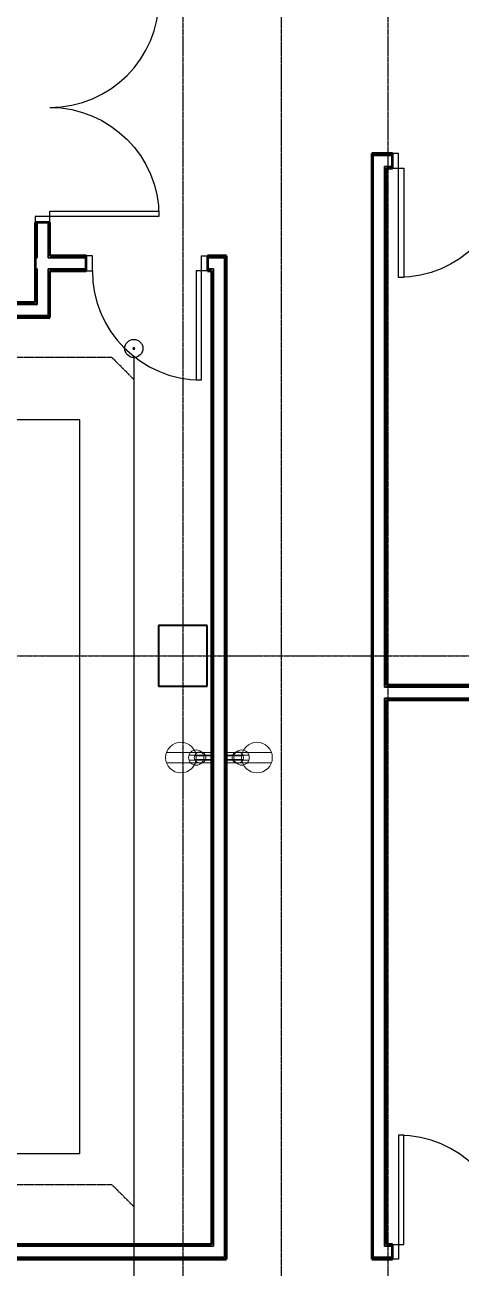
# Model space of a CAD drawing. Header units: inches. Extents: x 0 to 11244, y -13 to 5829.
# Drawn here: x 3697.1 to 3841.2, y 5139.7 to 5549.7 of the extents above; entities that cross this region are included whole.
import ezdxf
from ezdxf import colors
from ezdxf.entities.mleader import LeaderData, LeaderLine
from ezdxf.math import Vec2, Vec3

# ---------------------------------------------------------------- set-up
doc = ezdxf.new("R2010")
doc.units = ezdxf.units.IN
doc.header["$LTSCALE"] = 0.375
doc.header["$MEASUREMENT"] = 0
for name, pattern in [('DASHDOT', [1, 0.5, -0.25, 0, -0.25]), ('PHANTOM2', [1.25, 0.625, -0.125, 0.125, -0.125, 0.125, -0.125]), ('UPIPINGX2', [1.75, 1.5, -0.25])]:
    doc.linetypes.add(name, pattern=pattern)
for name, color, linetype in [('A-Col-Grid', 8, 'PHANTOM2'), ('A-Door', 8, 'Continuous'), ('G-ANNO-REFR-N', 8, 'Continuous'), ('P-SANR-PIPU-N', 201, 'UPIPINGX2'), ('P-SANR-PIPU-N @ 64', 201, 'UPIPINGX2')]:
    doc.layers.add(name, color=color, linetype=linetype)
for name, color, linetype, lineweight in [('A-Wall', 3, 'Continuous', 50), ('E-Wall-Powr', 8, 'Continuous', 18), ('E-Wall-Powr @ 24', 8, 'Continuous', 18), ('E-Wall-Powr @ 32', 8, 'Continuous', 18), ('E-Wall-Powr @ 64', 8, 'Continuous', 18), ('P-Flor-Fixt', 8, 'Continuous', 25), ('S-Cols', 8, 'Continuous', 35)]:
    doc.layers.add(name, color=color, linetype=linetype, lineweight=lineweight)
doc.styles.add("3-32'' Notes", font='ARIALN.TTF', dxfattribs={"height": 0.09375})
doc.styles.add('TPDE', font='architxt.shx', dxfattribs={"width": 0.75, "height": 0.09375})
pattern_1 = [(360, (-3428.9355, -5710.221), (0.06, 6), [0.06, -6]), (10, (-3427.0155, -5710.101), (-0.9828006, 5.9192654), [0.06, -6]), (20, (-3428.0955, -5708.781), (-1.9957393, 5.658677), [0.06, -6]), (30, (-3426.7755, -5707.821), (-2.9480385, 5.2261524), [0.06, -6]), (40, (-3428.3355, -5707.461), (-3.810763, 4.634834), [0.06, -6]), (50, (-3427.8555, -5706.021), (-4.5576994, 3.9026883), [0.06, -6]), (60, (-3428.6955, -5704.941), (-5.1661524, 3.0519615), [0.06, -6]), (70, (-3426.7755, -5705.061), (-5.6176345, 2.1085024), [0.06, -6]), (80, (-3425.3355, -5704.821), (-5.8984276, 1.1009775), [0.06, -6]), (90, (-3424.6155, -5706.261), (-6, 0.06), [0.06, -6]), (100, (-3423.4155, -5706.381), (-5.9192654, -0.9828006), [0.06, -6]), (110, (-3423.4155, -5708.541), (-5.658677, -1.9957393), [0.06, -6]), (120, (-3424.4955, -5709.261), (-5.2261524, -2.9480385), [0.06, -6]), (130, (-3426.1755, -5708.901), (-4.634834, -3.810763), [0.06, -6]), (140, (-3425.0955, -5707.821), (-3.9026883, -4.5576994), [0.06, -6]), (150, (-3426.1755, -5706.741), (-3.0519615, -5.1661524), [0.06, -6]), (160, (-3423.6555, -5710.101), (-2.1085024, -5.6176345), [0.06, -6])]
pattern_2 = [(360, (-3428.9355, -5710.221), (0.06, 6), [0.06, -6]), (10, (-3427.0155, -5710.101), (-0.9828006, 5.9192654), [0.06, -6]), (20, (-3428.0955, -5708.781), (-1.9957393, 5.658677), [0.06, -6]), (30, (-3426.7755, -5707.821), (-2.9480385, 5.2261524), [0.06, -6]), (40, (-3428.3355, -5707.461), (-3.810763, 4.634834), [0.06, -6]), (50, (-3427.8555, -5706.021), (-4.5576994, 3.9026883), [0.06, -6]), (60, (-3428.6955, -5704.941), (-5.1661524, 3.0519615), [0.06, -6]), (70, (-3426.7755, -5705.061), (-5.6176345, 2.1085024), [0.06, -6]), (80, (-3425.3355, -5704.821), (-5.8984276, 1.1009775), [0.06, -6]), (90, (-3424.6155, -5706.261), (-6, 0.06), [0.06, -6]), (100, (-3423.4155, -5706.381), (-5.9192654, -0.9828006), [0.06, -6]), (110, (-3423.4155, -5708.541), (-5.658677, -1.9957393), [0.06, -6]), (120, (-3424.4955, -5709.261), (-5.2261524, -2.9480385), [0.06, -6]), (130, (-3426.1755, -5708.901), (-4.634834, -3.810763), [0.06, -6]), (140, (-3425.0955, -5707.821), (-3.9026883, -4.5576994), [0.06, -6]), (150, (-3426.1755, -5706.741), (-3.0519615, -5.1661524), [0.06, -6]), (160, (-3423.6555, -5710.101), (-2.1085024, -5.6176345), [0.06, -6])]
pattern_3 = [(360, (-3428.9355, -5710.221), (0.06, 6), [0.06, -6]), (10, (-3427.0155, -5710.101), (-0.9828006, 5.9192654), [0.06, -6]), (20, (-3428.0955, -5708.781), (-1.9957393, 5.658677), [0.06, -6]), (30, (-3426.7755, -5707.821), (-2.9480385, 5.2261524), [0.06, -6]), (40, (-3428.3355, -5707.461), (-3.810763, 4.634834), [0.06, -6]), (50, (-3427.8555, -5706.021), (-4.5576994, 3.9026883), [0.06, -6]), (60, (-3428.6955, -5704.941), (-5.1661524, 3.0519615), [0.06, -6]), (70, (-3426.7755, -5705.061), (-5.6176345, 2.1085024), [0.06, -6]), (80, (-3425.3355, -5704.821), (-5.8984276, 1.1009775), [0.06, -6]), (90, (-3424.6155, -5706.261), (-6, 0.06), [0.06, -6]), (100, (-3423.4155, -5706.381), (-5.9192654, -0.9828006), [0.06, -6]), (110, (-3423.4155, -5708.541), (-5.658677, -1.9957393), [0.06, -6]), (120, (-3424.4955, -5709.261), (-5.2261524, -2.9480385), [0.06, -6]), (130, (-3426.1755, -5708.901), (-4.634834, -3.810763), [0.06, -6]), (140, (-3425.0955, -5707.821), (-3.9026883, -4.5576994), [0.06, -6]), (150, (-3426.1755, -5706.741), (-3.0519615, -5.1661524), [0.06, -6]), (160, (-3423.6555, -5710.101), (-2.1085024, -5.6176345), [0.06, -6])]
pattern_4 = [(1e-14, (-3428.9355, -5710.221), (0.06, 6), [0.06, -6]), (10, (-3427.0155, -5710.101), (-0.9828006, 5.9192654), [0.06, -6]), (20, (-3428.0955, -5708.781), (-1.9957393, 5.658677), [0.06, -6]), (30, (-3426.7755, -5707.821), (-2.9480385, 5.2261524), [0.06, -6]), (40, (-3428.3355, -5707.461), (-3.810763, 4.634834), [0.06, -6]), (50, (-3427.8555, -5706.021), (-4.5576994, 3.9026883), [0.06, -6]), (60, (-3428.6955, -5704.941), (-5.1661524, 3.0519615), [0.06, -6]), (70, (-3426.7755, -5705.061), (-5.6176345, 2.1085024), [0.06, -6]), (80, (-3425.3355, -5704.821), (-5.8984276, 1.1009775), [0.06, -6]), (90, (-3424.6155, -5706.261), (-6, 0.06), [0.06, -6]), (100, (-3423.4155, -5706.381), (-5.9192654, -0.9828006), [0.06, -6]), (110, (-3423.4155, -5708.541), (-5.658677, -1.9957393), [0.06, -6]), (120, (-3424.4955, -5709.261), (-5.2261524, -2.9480385), [0.06, -6]), (130, (-3426.1755, -5708.901), (-4.634834, -3.810763), [0.06, -6]), (140, (-3425.0955, -5707.821), (-3.9026883, -4.5576994), [0.06, -6]), (150, (-3426.1755, -5706.741), (-3.0519615, -5.1661524), [0.06, -6]), (160, (-3423.6555, -5710.101), (-2.1085024, -5.6176345), [0.06, -6])]
pattern_5 = [(360, (-3428.9355, -5710.221), (0.06, 6), [0.06, -6]), (10, (-3427.0155, -5710.101), (-0.9828006, 5.9192654), [0.06, -6]), (20, (-3428.0955, -5708.781), (-1.9957393, 5.658677), [0.06, -6]), (30, (-3426.7755, -5707.821), (-2.9480385, 5.2261524), [0.06, -6]), (40, (-3428.3355, -5707.461), (-3.810763, 4.634834), [0.06, -6]), (50, (-3427.8555, -5706.021), (-4.5576994, 3.9026883), [0.06, -6]), (60, (-3428.6955, -5704.941), (-5.1661524, 3.0519615), [0.06, -6]), (70, (-3426.7755, -5705.061), (-5.6176345, 2.1085024), [0.06, -6]), (80, (-3425.3355, -5704.821), (-5.8984276, 1.1009775), [0.06, -6]), (90, (-3424.6155, -5706.261), (-6, 0.06), [0.06, -6]), (100, (-3423.4155, -5706.381), (-5.9192654, -0.9828006), [0.06, -6]), (110, (-3423.4155, -5708.541), (-5.658677, -1.9957393), [0.06, -6]), (120, (-3424.4955, -5709.261), (-5.2261524, -2.9480385), [0.06, -6]), (130, (-3426.1755, -5708.901), (-4.634834, -3.810763), [0.06, -6]), (140, (-3425.0955, -5707.821), (-3.9026883, -4.5576994), [0.06, -6]), (150, (-3426.1755, -5706.741), (-3.0519615, -5.1661524), [0.06, -6]), (160, (-3423.6555, -5710.101), (-2.1085024, -5.6176345), [0.06, -6])]

# ---------------------------------------------------------------- blocks, each defined once
blk = doc.blocks.new('Cleanout Deck Plate')
h = blk.add_hatch(color=256)
h.dxf.hatch_style = 1
h.paths.add_polyline_path([(-0.0052, 0, 1), (0.0052, 0, 1)])
at = {"linetype": 'ByBlock'}
blk.add_circle((0, 0), 0.0469, dxfattribs=at)
for start, end in [(0, 180), (180, 0)]:
    blk.add_arc((0, 0), 0.00521, start, end, dxfattribs=at)
blk = doc.blocks.new('*U436')
at = {"linetype": 'ByBlock', "lineweight": -2}
for p, q in [((0.2328, 0.0263), (0, 0.0263)), ((0.2328, -0.0263), (0, -0.0263))]:
    blk.add_line(p, q, dxfattribs=at)
blk.add_circle((0.1582, 0), 0.0791, dxfattribs=at)
at = {"linetype": 'ByBlock', "lineweight": -2, "style": 'TPDE', "width": 0.75}
blk.add_attdef('TYPE', (0.2901, 0.0453), '', height=0.0938, dxfattribs=at)
blk = doc.blocks.new('*U485')
at = {"layer": 'E-Wall-Powr @ 24', "xscale": -24, "yscale": 24, "zscale": 24, "rotation": 180}
blk.add_blockref('*U436', (3763.66, 5308.05), dxfattribs=at)
at = {"layer": 'E-Wall-Powr @ 32', "xscale": -32, "yscale": 32, "zscale": 32, "rotation": 180}
blk.add_blockref('*U436', (3763.66, 5308.05), dxfattribs=at)
at = {"layer": 'E-Wall-Powr @ 64', "xscale": -64, "yscale": 64, "zscale": 64, "rotation": 180}
blk.add_blockref('*U436', (3763.66, 5308.05), dxfattribs=at)
blk = doc.blocks.new('*U496')
at = {"layer": 'E-Wall-Powr @ 24', "xscale": 24.00000000000001, "yscale": 24.00000000000001, "zscale": 24.00000000000001, "rotation": 179.9999999999999}
blk.add_blockref('*U436', (3758.79, 5308.05), dxfattribs=at)
at = {"layer": 'E-Wall-Powr @ 32', "xscale": 32.00000000000001, "yscale": 32.00000000000001, "zscale": 32.00000000000001, "rotation": 179.9999999999999}
blk.add_blockref('*U436', (3758.79, 5308.05), dxfattribs=at)
at = {"layer": 'E-Wall-Powr @ 64', "xscale": 64.00000000000003, "yscale": 64.00000000000003, "zscale": 64.00000000000003, "rotation": 179.9999999999999}
blk.add_blockref('*U436', (3758.79, 5308.05), dxfattribs=at)
blk = doc.blocks.new('T23120-00_Cellar PS Layout')
at = {"layer": 'E-Wall-Powr', "linetype": 'DASHDOT'}
for name in ['*U496', '*U485']:
    blk.add_blockref(name, (0, 0), dxfattribs=at)
blk = doc.blocks.new('A$C7a236a31')
at = {"layer": 'A-Wall', "linetype": 'Continuous', "lineweight": 18}
h = blk.add_hatch(dxfattribs=at)
h.set_pattern_fill('GENERAL_TEXTURE', color=8, scale=6, style=0, pattern_type=2)
h.set_pattern_definition(pattern_5)
h.paths.add_polyline_path([(271.36, -252.24), (271.99, -252.86), (271.99, -241.1), (271.36, -241.72)], flags=0)
h.paths.add_polyline_path([(271.36, -236.85), (271.99, -237.47), (271.99, -225.85), (271.36, -225.85)], flags=0)
h.paths.add_polyline_path([(271.37, -149.85), (271.99, -149.85), (271.99, -138.18), (271.37, -138.8)], flags=0)
h = blk.add_hatch(dxfattribs=at)
h.set_pattern_fill('GENERAL_TEXTURE', color=8, scale=6, style=0, pattern_type=2)
h.set_pattern_definition(pattern_5)
h.paths.add_polyline_path([(276.24, -257.11), (276.24, -241.72), (275.61, -241.1), (275.61, -256.49)], flags=0)
h.paths.add_polyline_path([(276.24, -236.85), (276.24, -225.85), (275.61, -225.85), (275.61, -237.47)], flags=0)
h.paths.add_polyline_path([(275.62, -149.85), (276.24, -149.85), (276.24, -138.8), (275.62, -138.18)], flags=0)
h = blk.add_hatch(dxfattribs=at)
h.set_pattern_fill('GENERAL_TEXTURE', color=8, scale=6, style=0, pattern_type=2)
h.set_pattern_definition(pattern_3)
h.paths.add_polyline_path([(382.49, -567.72), (383.11, -567.1), (383.11, -383.28), (382.49, -383.28)], flags=0)
h.paths.add_polyline_path([(382.49, -383.28), (383.11, -383.28), (383.11, -203.68), (382.49, -203.05)], flags=0)
h = blk.add_hatch(dxfattribs=at)
h.set_pattern_fill('GENERAL_TEXTURE', color=8, scale=6, style=0, pattern_type=2)
h.set_pattern_definition(pattern_1)
h.paths.add_polyline_path([(592.94, -203.68), (593.2, -203.05), (553, -203.05), (553, -203.68)], flags=0)
h.paths.add_polyline_path([(513, -203.68), (513, -203.05), (506.13, -203.05), (506.13, -203.68)], flags=0)
h.paths.add_polyline_path([(506.13, -203.05), (429.36, -203.05), (429.36, -203.68), (506.13, -203.68)], flags=0)
h.paths.add_polyline_path([(389.36, -203.68), (389.36, -203.05), (382.49, -203.05), (383.11, -203.68)], flags=0)
h = blk.add_hatch(dxfattribs=at)
h.set_pattern_fill('GENERAL_TEXTURE', color=8, scale=6, style=0, pattern_type=2)
h.set_pattern_definition(pattern_3)
h.paths.add_polyline_path([(386.74, -563.47), (387.36, -562.85), (387.36, -383.28), (386.74, -382.65)], flags=0)
h.paths.add_polyline_path([(387.36, -378.4), (387.36, -207.93), (386.74, -207.3), (386.74, -379.03)], flags=0)
h = blk.add_hatch(dxfattribs=at)
h.set_pattern_fill('GENERAL_TEXTURE', color=8, scale=6, style=0, pattern_type=2)
h.set_pattern_definition(pattern_1)
h.paths.add_polyline_path([(591.18, -207.93), (591.44, -207.3), (553, -207.3), (553, -207.93)], flags=0)
h.paths.add_polyline_path([(513, -207.93), (513, -207.3), (510.38, -207.3), (511, -207.93)], flags=0)
h.paths.add_polyline_path([(506.13, -207.93), (506.75, -207.3), (429.36, -207.3), (429.36, -207.93)], flags=0)
h.paths.add_polyline_path([(389.36, -207.93), (389.36, -207.3), (386.74, -207.3), (387.36, -207.93)], flags=0)
h = blk.add_hatch(dxfattribs=at)
h.set_pattern_fill('GENERAL_TEXTURE', color=8, scale=6, style=0, pattern_type=2)
h.set_pattern_definition(pattern_1)
h.paths.add_polyline_path([(334.49, -236.85), (328.24, -236.85), (328.24, -237.47), (333.86, -237.47)], flags=0)
h.paths.add_polyline_path([(288.24, -237.47), (288.24, -236.85), (276.24, -236.85), (275.61, -237.47)], flags=0)
h.paths.add_polyline_path([(271.36, -236.85), (271.36, -236.85), (271.36, -237.47), (271.99, -237.47)], flags=0)
h = blk.add_hatch(dxfattribs=at)
h.set_pattern_fill('GENERAL_TEXTURE', color=8, scale=6, angle=-360, style=0, pattern_type=2)
h.set_pattern_definition(pattern_2)
h.paths.add_polyline_path([(334.49, -236.85), (333.86, -237.47), (333.86, -567.1), (334.49, -567.72)], flags=0)
h = blk.add_hatch(dxfattribs=at)
h.set_pattern_fill('GENERAL_TEXTURE', color=8, scale=6, style=0, pattern_type=2)
h.set_pattern_definition(pattern_1)
h.paths.add_polyline_path([(329.61, -241.72), (330.24, -241.1), (328.24, -241.1), (328.24, -241.72)], flags=0)
h.paths.add_polyline_path([(288.24, -241.72), (288.24, -241.1), (275.61, -241.1), (276.24, -241.72)], flags=0)
h.paths.add_polyline_path([(271.36, -241.72), (271.99, -241.1), (271.36, -241.1)], flags=0)
h = blk.add_hatch(dxfattribs=at)
h.set_pattern_fill('GENERAL_TEXTURE', color=8, scale=6, angle=-360, style=0, pattern_type=2)
h.set_pattern_definition(pattern_2)
h.paths.add_polyline_path([(329.61, -241.72), (329.61, -562.85), (330.24, -563.47), (330.24, -241.1)], flags=0)
h = blk.add_hatch(dxfattribs=at)
h.set_pattern_fill('GENERAL_TEXTURE', color=8, scale=6, style=0, pattern_type=2)
h.set_pattern_definition(pattern_1)
h.paths.add_polyline_path([(271.36, -252.24), (110.06, -252.24), (110.06, -252.86), (271.99, -252.86)], flags=0)
h = blk.add_hatch(dxfattribs=at)
h.set_pattern_fill('GENERAL_TEXTURE', color=8, scale=6, style=0, pattern_type=2)
h.set_pattern_definition(pattern_1)
h.paths.add_polyline_path([(276.24, -257.11), (275.61, -256.49), (110.06, -256.49), (110.06, -257.11)], flags=0)
h = blk.add_hatch(dxfattribs=at)
h.set_pattern_fill('GENERAL_TEXTURE', color=8, scale=6, angle=-360, style=0, pattern_type=2)
h.set_pattern_definition(pattern_4)
h.paths.add_polyline_path([(506.13, -378.37), (387.36, -378.4), (386.74, -379.03), (506.75, -378.99)], flags=0)
h.paths.add_polyline_path([(738.76, -378.31), (627.36, -378.34), (626.74, -378.96), (739.39, -378.93)], flags=0)
h.paths.add_polyline_path([(622.49, -378.34), (511, -378.37), (510.38, -378.99), (623.11, -378.96)], flags=0)
h = blk.add_hatch(dxfattribs=at)
h.set_pattern_fill('GENERAL_TEXTURE', color=8, scale=6, angle=-360, style=0, pattern_type=2)
h.set_pattern_definition(pattern_4)
h.paths.add_polyline_path([(506.13, -383.24), (506.75, -382.62), (386.74, -382.65), (387.36, -383.28)], flags=0)
h.paths.add_polyline_path([(738.76, -383.18), (739.39, -382.56), (626.74, -382.59), (627.36, -383.21)], flags=0)
h.paths.add_polyline_path([(622.49, -383.21), (623.11, -382.59), (510.38, -382.62), (511, -383.24)], flags=0)
h = blk.add_hatch(dxfattribs=at)
h.set_pattern_fill('GENERAL_TEXTURE', color=8, scale=6, style=0, pattern_type=2)
h.set_pattern_definition(pattern_1)
h.paths.add_polyline_path([(330.24, -563.47), (329.61, -562.85), (234.17, -562.85), (234.17, -563.47)], flags=0)
h.paths.add_polyline_path([(234.17, -562.85), (110.06, -562.85), (110.06, -563.47), (234.17, -563.47)], flags=0)
h = blk.add_hatch(dxfattribs=at)
h.set_pattern_fill('GENERAL_TEXTURE', color=8, scale=6, style=0, pattern_type=2)
h.set_pattern_definition(pattern_1)
h.paths.add_polyline_path([(506.13, -562.85), (429.36, -562.85), (429.36, -563.47), (506.75, -563.47)], flags=0)
h.paths.add_polyline_path([(389.36, -563.47), (389.36, -562.85), (387.36, -562.85), (386.74, -563.47)], flags=0)
h.paths.add_polyline_path([(634.46, -562.85), (627.36, -562.85), (626.74, -563.47), (634.7, -563.47)], flags=0)
h.paths.add_polyline_path([(622.49, -562.85), (552.98, -562.85), (552.98, -563.47), (623.11, -563.47)], flags=0)
h.paths.add_polyline_path([(512.98, -563.47), (512.98, -562.85), (511, -562.85), (510.38, -563.47)], flags=0)
h = blk.add_hatch(dxfattribs=at)
h.set_pattern_fill('GENERAL_TEXTURE', color=8, scale=6, style=0, pattern_type=2)
h.set_pattern_definition(pattern_1)
h.paths.add_polyline_path([(334.49, -567.72), (333.86, -567.1), (233.54, -567.1), (234.17, -567.72)], flags=0)
h.paths.add_polyline_path([(229.29, -567.72), (229.92, -567.1), (110.06, -567.1), (110.06, -567.72)], flags=0)
h = blk.add_hatch(dxfattribs=at)
h.set_pattern_fill('GENERAL_TEXTURE', color=8, scale=6, style=0, pattern_type=2)
h.set_pattern_definition(pattern_1)
h.paths.add_polyline_path([(506.13, -567.72), (506.13, -567.1), (429.36, -567.1), (429.36, -567.72)], flags=0)
h.paths.add_polyline_path([(389.36, -567.72), (389.36, -567.1), (383.11, -567.1), (382.49, -567.72)], flags=0)
h.paths.add_polyline_path([(636.32, -567.72), (636.08, -567.1), (622.49, -567.1), (622.49, -567.72)], flags=0)
h.paths.add_polyline_path([(622.49, -567.72), (622.49, -567.1), (552.98, -567.1), (552.98, -567.72)], flags=0)
h.paths.add_polyline_path([(512.98, -567.72), (512.98, -567.1), (506.13, -567.1), (506.13, -567.72)], flags=0)
at = {"layer": 'A-Col-Grid', "color": 8}
for p, q in [((320.11, 117.52), (320.11, -1005.88)), ((352.61, 117.21), (352.61, -1006.2)), ((352.61, 117.21), (352.61, -1006.2)), ((352.61, 117.21), (352.61, -1006.2)), ((352.61, 117.21), (352.61, -1006.2)), ((387.81, 117.52), (387.81, -1005.88)), ((-64.35, -368.74), (836.23, -368.74))]:
    blk.add_line(p, q, dxfattribs=at)
at = {"layer": 'A-Door', "color": 8, "linetype": 'Continuous', "lineweight": -3}
for points in [[(391.36, -203.05), (389.36, -203.05), (389.36, -207.93), (391.36, -207.93)], [(391.36, -207.93), (393.11, -207.93), (393.11, -243.93), (391.36, -243.93)], [(271.36, -223.85), (271.36, -225.85), (276.24, -225.85), (276.24, -223.85)], [(276.24, -223.85), (276.24, -222.1), (312.24, -222.1), (312.24, -223.85)], [(290.24, -236.85), (288.24, -236.85), (288.24, -241.72), (290.24, -241.72)], [(326.24, -236.85), (328.24, -236.85), (328.24, -241.72), (326.24, -241.72)], [(326.24, -241.72), (324.49, -241.72), (324.49, -277.72), (326.24, -277.72)], [(391.36, -562.85), (393.11, -562.85), (393.11, -526.85), (391.36, -526.85)], [(391.36, -567.72), (389.36, -567.72), (389.36, -562.85), (391.36, -562.85)]]:
    blk.add_lwpolyline(points, close=True, dxfattribs=at)
for centre, start, end in [((276.24, -151.85), 269.9984, 359.9984), ((326.24, -241.72), 180, 270), ((391.36, -562.85), 0, 90)]:
    blk.add_arc(centre, 36, start, end, dxfattribs=at)
at = {"layer": 'A-Door', "color": 8, "linetype": 'Continuous', "lineweight": -3, "extrusion": (0, 0, -1)}
for centre, start, end in [((-276.24, -223.85), 90.0016, 180.0016), ((-391.36, -207.93), 180, 270)]:
    blk.add_arc(centre, 36, start, end, dxfattribs=at)
at = {"layer": 'A-Wall', "color": 8, "linetype": 'Continuous', "lineweight": 50}
for p, q in [((382.49, -203.05), (382.49, -567.72)), ((389.36, -203.05), (382.49, -203.05)), ((389.36, -207.93), (389.36, -203.05)), ((387.36, -378.4), (387.36, -207.93)), ((387.36, -207.93), (389.36, -207.93)), ((276.24, -225.85), (271.36, -225.85)), ((271.36, -225.85), (271.36, -236.85)), ((276.24, -236.85), (276.24, -225.85)), ((271.36, -236.85), (271.36, -236.85)), ((271.36, -236.85), (271.36, -241.72)), ((288.24, -236.85), (276.24, -236.85)), ((288.24, -241.72), (288.24, -236.85)), ((334.49, -236.85), (328.24, -236.85)), ((328.24, -236.85), (328.24, -241.72)), ((334.49, -567.72), (334.49, -236.85)), ((271.36, -241.72), (271.36, -241.72)), ((271.36, -241.72), (271.36, -252.24)), ((276.24, -241.72), (288.24, -241.72)), ((276.24, -257.11), (276.24, -241.72)), ((328.24, -241.72), (329.61, -241.72)), ((329.61, -241.72), (329.61, -562.85)), ((271.36, -252.24), (110.06, -252.24)), ((110.06, -257.11), (276.24, -257.11)), ((506.13, -378.37), (387.36, -378.4)), ((387.36, -383.28), (506.13, -383.24)), ((387.36, -562.85), (387.36, -383.28)), ((329.61, -562.85), (110.06, -562.85)), ((389.36, -562.85), (387.36, -562.85)), ((389.36, -567.72), (389.36, -562.85)), ((234.17, -567.72), (334.49, -567.72)), ((382.49, -567.72), (389.36, -567.72))]:
    blk.add_line(p, q, dxfattribs=at)
at = {"layer": 'A-Wall', "color": 8, "linetype": 'Continuous', "lineweight": 25}
for p, q in [((383.11, -567.1), (383.11, -203.68)), ((383.11, -567.1), (383.11, -203.68)), ((383.11, -203.68), (389.36, -203.68)), ((389.36, -203.68), (383.11, -203.68)), ((386.74, -207.3), (386.74, -379.03)), ((386.74, -379.03), (386.74, -207.3)), ((386.74, -207.3), (389.36, -207.3)), ((389.36, -207.3), (386.74, -207.3)), ((271.99, -225.85), (271.99, -237.47)), ((271.99, -237.47), (271.99, -225.85)), ((275.61, -225.85), (275.61, -237.47)), ((275.61, -237.47), (275.61, -225.85)), ((271.36, -237.47), (271.99, -237.47)), ((271.99, -237.47), (271.36, -237.47)), ((275.61, -237.47), (288.24, -237.47)), ((288.24, -237.47), (275.61, -237.47)), ((328.24, -237.47), (333.86, -237.47)), ((333.86, -237.47), (328.24, -237.47)), ((333.86, -567.1), (333.86, -237.47)), ((333.86, -237.47), (333.86, -567.1)), ((271.36, -241.1), (271.99, -241.1)), ((271.99, -241.1), (271.36, -241.1)), ((271.99, -241.1), (271.99, -252.86)), ((271.99, -252.86), (271.99, -241.1)), ((275.61, -241.1), (288.24, -241.1)), ((288.24, -241.1), (275.61, -241.1)), ((275.61, -241.1), (275.61, -256.49)), ((275.61, -256.49), (275.61, -241.1)), ((328.24, -241.1), (330.24, -241.1)), ((330.24, -241.1), (328.24, -241.1)), ((330.24, -563.47), (330.24, -241.1)), ((330.24, -241.1), (330.24, -563.47)), ((110.06, -252.86), (271.99, -252.86)), ((271.99, -252.86), (110.06, -252.86)), ((110.06, -256.49), (275.61, -256.49)), ((275.61, -256.49), (110.06, -256.49)), ((386.74, -379.03), (506.75, -378.99)), ((506.75, -378.99), (386.74, -379.03)), ((386.74, -382.65), (506.75, -382.62)), ((506.75, -382.62), (386.74, -382.65)), ((386.74, -382.65), (386.74, -563.47)), ((386.74, -563.47), (386.74, -382.65)), ((110.06, -563.47), (330.24, -563.47)), ((110.06, -563.47), (330.24, -563.47)), ((386.74, -563.47), (389.36, -563.47)), ((389.36, -563.47), (386.74, -563.47)), ((233.54, -567.1), (333.86, -567.1)), ((333.86, -567.1), (233.54, -567.1)), ((383.11, -567.1), (389.36, -567.1)), ((389.36, -567.1), (383.11, -567.1))]:
    blk.add_line(p, q, dxfattribs=at)
at = {"layer": 'P-Flor-Fixt', "color": 8}
blk.add_lwpolyline([(136.28, -532.85), (286.09, -532.85), (286.09, -290.85), (136.28, -290.85)], close=True, dxfattribs=at)
at = {"layer": 'S-Cols', "color": 8, "linetype": 'Continuous', "lineweight": 35}
for p, q in [((312.11, -358.74), (312.11, -378.74)), ((328.11, -358.74), (312.11, -358.74)), ((328.11, -378.74), (328.11, -358.74)), ((312.11, -378.74), (328.11, -378.74))]:
    blk.add_line(p, q, dxfattribs=at)
at = {"color": 8}
blk.add_blockref('T23120-00_Cellar PS Layout', (-3429.18, -5710.34), dxfattribs=at)

msp = doc.modelspace()

# ---------------------------------------------------------------- block references
at = {"layer": 'G-ANNO-REFR-N'}
msp.add_blockref('A$C7a236a31', (3429.18, 5710.34), dxfattribs=at)

# ---------------------------------------------------------------- next in the draw order: linework, layer by layer
at = {"layer": 'P-SANR-PIPU-N', "linetype": 'DASHDOT'}
for p, q in [((3725.9, 5440), (3693.73, 5440)), ((3725.9, 5167.18), (3693.73, 5167.18))]:
    msp.add_line(p, q, dxfattribs=at)
at = {"layer": 'P-SANR-PIPU-N'}
for p, q in [((3733.11, 5432.78), (3725.9, 5440)), ((3733.11, 5440), (3733.11, 5127.07)), ((3733.11, 5159.96), (3725.9, 5167.18))]:
    msp.add_line(p, q, dxfattribs=at)

# ---------------------------------------------------------------- next in the draw order: block references
at = {"layer": 'P-SANR-PIPU-N @ 64', "linetype": 'Continuous', "xscale": 64, "yscale": 64, "zscale": 64, "rotation": 90}
msp.add_blockref('Cleanout Deck Plate', (3733.11, 5443), dxfattribs=at)

# ---------------------------------------------------------------- next in the draw order: leaders
ml = msp.add_multileader_mtext('Standard')
ml.set_content('FD-1', color=2, style="3-32'' Notes")
ml.set_leader_properties(color=1, linetype='ByLayer', lineweight=-1)
ml.build(insert=Vec2(0, 0))
ml.multileader.update_dxf_attribs({"text_right_attachment_type": 3, "dogleg_length": 0.125, "arrow_head_size": 3, "scale": 48})
ctx = ml.context
ctx.base_point, ctx.scale, ctx.char_height, ctx.arrow_head_size, ctx.landing_gap_size, ctx.plane_origin = Vec3(4263.19, 5337.04), 48, 4.5, 3, 4.32, Vec3(4363.71, 5357.88)
ctx.right_attachment, ctx.text_align_type = 3, 2
notes = []
notes.append((ctx, [(0, (0, 0, 0), (0, 0), (1, 0), 1, [])]))
ctx.mtext.insert, ctx.mtext.alignment, ctx.mtext.flow_direction = Vec3(4277.58, 5339.29), 3, 5
ml = msp.add_multileader_mtext('Standard')
ml.set_content('FD-1', color=2, style="3-32'' Notes")
ml.set_leader_properties(color=1, linetype='ByLayer', lineweight=-1)
ml.build(insert=Vec2(0, 0))
ml.multileader.update_dxf_attribs({"text_right_attachment_type": 3, "dogleg_length": 0.125, "arrow_head_size": 3, "scale": 48})
ctx = ml.context
ctx.base_point, ctx.scale, ctx.char_height, ctx.arrow_head_size, ctx.landing_gap_size, ctx.plane_origin = Vec3(3941.27, 5298.67), 48, 4.5, 3, 4.32, Vec3(4041.78, 5319.51)
ctx.right_attachment, ctx.text_align_type = 3, 2
notes.append((ctx, [(0, (0, 0, 0), (0, 0), (1, 0), 1, [])]))
ctx.mtext.insert, ctx.mtext.alignment, ctx.mtext.flow_direction = Vec3(3955.65, 5300.92), 3, 5
ml = msp.add_multileader_mtext('Standard')
ml.set_content('FD-1', color=2, style="3-32'' Notes")
ml.set_leader_properties(color=1, linetype='ByLayer', lineweight=-1)
ml.build(insert=Vec2(0, 0))
ml.multileader.update_dxf_attribs({"text_right_attachment_type": 3, "dogleg_length": 0.125, "arrow_head_size": 3, "scale": 48})
ctx = ml.context
ctx.base_point, ctx.scale, ctx.char_height, ctx.arrow_head_size, ctx.landing_gap_size, ctx.plane_origin = Vec3(3972.84, 5214.21), 48, 4.5, 3, 4.32, Vec3(4073.36, 5235.05)
ctx.right_attachment, ctx.text_align_type = 3, 2
notes.append((ctx, [(0, (0, 0, 0), (0, 0), (1, 0), 1, [])]))
ctx.mtext.insert, ctx.mtext.alignment, ctx.mtext.flow_direction = Vec3(3987.23, 5216.46), 3, 5
at = {"layer": 'P-SANR-PIPU-N', "linetype": 'Continuous'}
ml = msp.add_multileader_mtext('Standard', dxfattribs=at)
ml.set_content('\\A1;-24 {\\H0.7x;\\S5/8;} " BELOW F.F.', color=2, style="3-32'' Notes")
ml.set_leader_properties(color=1, linetype='ByLayer', lineweight=-1)
ml.build(insert=Vec2(0, 0))
ml.multileader.update_dxf_attribs({"text_right_attachment_type": 3, "dogleg_length": 0.125, "scale": 64})
ctx = ml.context
ctx.base_point, ctx.scale, ctx.char_height, ctx.landing_gap_size, ctx.plane_origin = Vec3(3430.72, 5194.17), 64, 6, 5.76, Vec3(3545.4, 5156.33)
ctx.right_attachment, ctx.text_align_type = 3, 2
notes.append((ctx, [(0, (1, 1, 0), (3509.02, 5190.26), (-1, 0), 8, [(0, [(3725.9, 5119.85)], 0, [])])]))
ctx.mtext.insert, ctx.mtext.alignment, ctx.mtext.flow_direction = Vec3(3495.26, 5197.22), 3, 5
for ctx, leaders in notes:
    for number, flags, end, landing, length, lines in leaders:
        leader = LeaderData()
        leader.index, (leader.has_last_leader_line, leader.has_dogleg_vector, leader.attachment_direction) = number, flags
        leader.last_leader_point, leader.dogleg_vector, leader.dogleg_length = Vec3(end), Vec3(landing), length
        for number, points, colour, breaks in lines:
            line = LeaderLine()
            line.index, line.vertices, line.color, line.breaks = number, Vec3.list(points), colors.encode_raw_color(colour), breaks
            leader.lines.append(line)
        ctx.leaders.append(leader)

doc.saveas('drawing.dxf')
